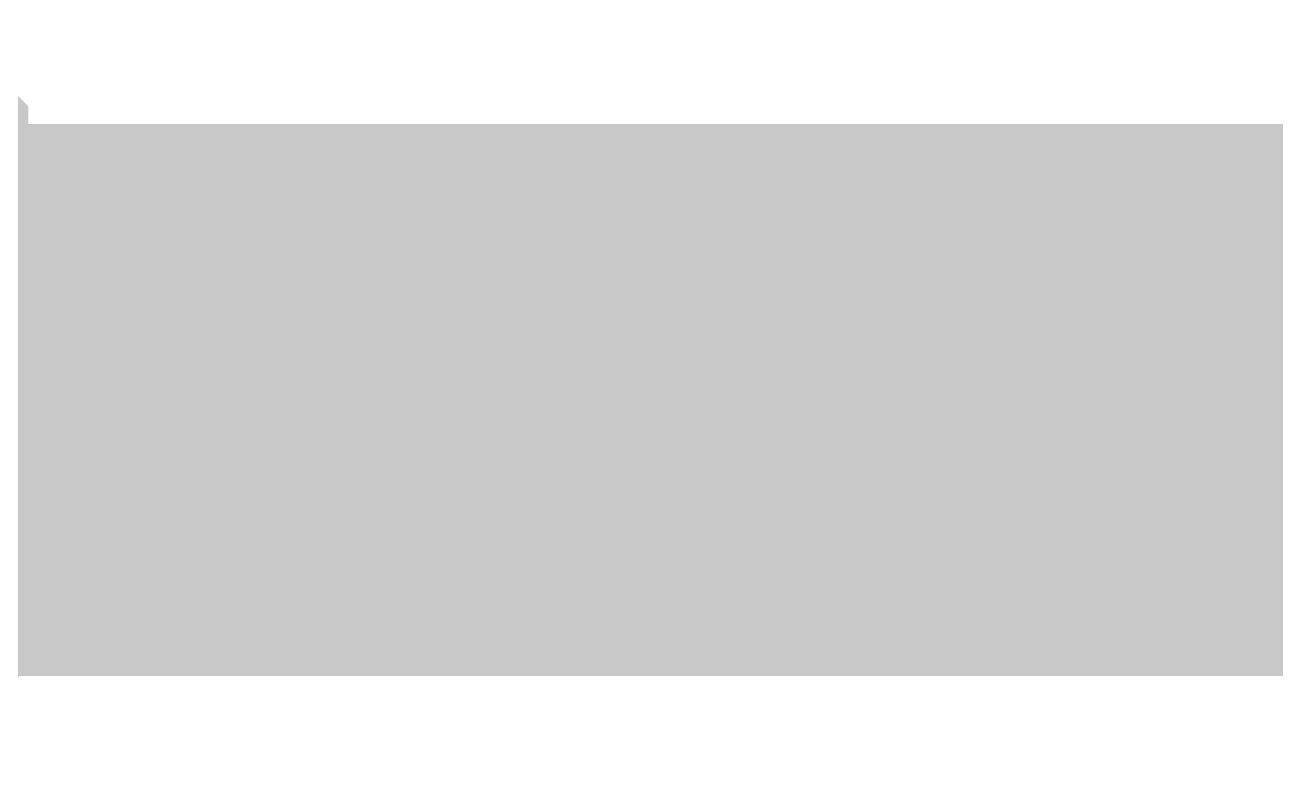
# Model space of a CAD drawing. Header units: inches. Extents: x 0 to 841, y 0 to 594.
# Drawn here: x 520.852 to 522.552, y 109.473 to 110.492 of the extents above; entities that cross this region are included whole.
import ezdxf

# ---------------------------------------------------------------- set-up
doc = ezdxf.new("R2010")
doc.units = ezdxf.units.IN
doc.layers.add('Sheet', color=255, linetype='Continuous')

msp = doc.modelspace()

# ---------------------------------------------------------------- linework, layer by layer
at = {"layer": 'Sheet'}
for points in [[(520.6843, 110.3419, 0.2997, 0.2997, 0), (520.7067, 110.3194, 0.2997, 0.2997, 0), (520.7067, 110.2745, 0.2997, 0.2997, 0), (520.7292, 110.252, 0.2997, 0.2997, 0), (520.7292, 110.2071, 0.2997, 0.2997, 0), (520.7517, 110.1847, 0.2997, 0.2997, 0), (520.7517, 110.1397, 0.2997, 0.2997, 0), (520.7741, 110.0948, 0.2997, 0.2997, 0), (520.7741, 110.0724, 0.2997, 0.2997, 0), (520.7741, 110.0275, 0.2997, 0.2997, 0), (520.7741, 109.9825, 0.2997, 0.2997, 0)], [(520.6843, 110.3419, 0.2997, 0.2997, 0), (520.7067, 110.3194, 0.2997, 0.2997, 0), (520.7067, 110.2745, 0.2997, 0.2997, 0), (520.7292, 110.252, 0.2997, 0.2997, 0), (520.7292, 110.2071, 0.2997, 0.2997, 0), (520.7517, 110.1847, 0.2997, 0.2997, 0), (520.7517, 110.1397, 0.2997, 0.2997, 0), (520.7741, 110.0948, 0.2997, 0.2997, 0), (520.7741, 110.0724, 0.2997, 0.2997, 0), (520.7741, 110.0275, 0.2997, 0.2997, 0), (520.7741, 109.9825, 0.2997, 0.2997, 0)], [(520.6843, 110.3419, 0.2997, 0.2997, 0), (520.7067, 110.3194, 0.2997, 0.2997, 0), (520.7067, 110.2745, 0.2997, 0.2997, 0), (520.7292, 110.252, 0.2997, 0.2997, 0), (520.7292, 110.2071, 0.2997, 0.2997, 0), (520.7517, 110.1847, 0.2997, 0.2997, 0), (520.7517, 110.1397, 0.2997, 0.2997, 0), (520.7741, 110.0948, 0.2997, 0.2997, 0), (520.7741, 110.0724, 0.2997, 0.2997, 0), (520.7741, 110.0275, 0.2997, 0.2997, 0), (520.7741, 109.9825, 0.2997, 0.2997, 0)], [(520.6843, 110.3419, 0.2997, 0.2997, 0), (520.7067, 110.3194, 0.2997, 0.2997, 0), (520.7067, 110.2745, 0.2997, 0.2997, 0), (520.7292, 110.252, 0.2997, 0.2997, 0), (520.7292, 110.2071, 0.2997, 0.2997, 0), (520.7517, 110.1847, 0.2997, 0.2997, 0), (520.7517, 110.1397, 0.2997, 0.2997, 0), (520.7741, 110.0948, 0.2997, 0.2997, 0), (520.7741, 110.0724, 0.2997, 0.2997, 0), (520.7741, 110.0275, 0.2997, 0.2997, 0), (520.7741, 109.9825, 0.2997, 0.2997, 0)], [(520.6843, 110.3419, 0.2997, 0.2997, 0), (520.7067, 110.3194, 0.2997, 0.2997, 0), (520.7067, 110.2745, 0.2997, 0.2997, 0), (520.7292, 110.252, 0.2997, 0.2997, 0), (520.7292, 110.2071, 0.2997, 0.2997, 0), (520.7517, 110.1847, 0.2997, 0.2997, 0), (520.7517, 110.1397, 0.2997, 0.2997, 0), (520.7741, 110.0948, 0.2997, 0.2997, 0), (520.7741, 110.0724, 0.2997, 0.2997, 0), (520.7741, 110.0275, 0.2997, 0.2997, 0), (520.7741, 109.9825, 0.2997, 0.2997, 0)], [(520.0105, 109.9825, 0.7493, 0.7493, 0), (520.0105, 109.9825, 0.7493, 0.7493, 0), (554.9998, 109.9825, 0.7493, 0.7493, 0)], [(520.7741, 109.9825, 0.2997, 0.2997, 0), (520.7741, 109.9376, 0.2997, 0.2997, 0), (520.7741, 109.9152, 0.2997, 0.2997, 0), (520.7741, 109.8702, 0.2997, 0.2997, 0), (520.7517, 109.8253, 0.2997, 0.2997, 0), (520.7517, 109.8029, 0.2997, 0.2997, 0), (520.7292, 109.7579, 0.2997, 0.2997, 0), (520.7292, 109.7355, 0.2997, 0.2997, 0), (520.7067, 109.6906, 0.2997, 0.2997, 0), (520.7067, 109.6681, 0.2997, 0.2997, 0), (520.6843, 109.6232, 0.2997, 0.2997, 0)], [(520.7741, 109.9825, 0.2997, 0.2997, 0), (520.7741, 109.9376, 0.2997, 0.2997, 0), (520.7741, 109.9152, 0.2997, 0.2997, 0), (520.7741, 109.8702, 0.2997, 0.2997, 0), (520.7517, 109.8253, 0.2997, 0.2997, 0), (520.7517, 109.8029, 0.2997, 0.2997, 0), (520.7292, 109.7579, 0.2997, 0.2997, 0), (520.7292, 109.7355, 0.2997, 0.2997, 0), (520.7067, 109.6906, 0.2997, 0.2997, 0), (520.7067, 109.6681, 0.2997, 0.2997, 0), (520.6843, 109.6232, 0.2997, 0.2997, 0)], [(520.7741, 109.9825, 0.2997, 0.2997, 0), (520.7741, 109.9376, 0.2997, 0.2997, 0), (520.7741, 109.9152, 0.2997, 0.2997, 0), (520.7741, 109.8702, 0.2997, 0.2997, 0), (520.7517, 109.8253, 0.2997, 0.2997, 0), (520.7517, 109.8029, 0.2997, 0.2997, 0), (520.7292, 109.7579, 0.2997, 0.2997, 0), (520.7292, 109.7355, 0.2997, 0.2997, 0), (520.7067, 109.6906, 0.2997, 0.2997, 0), (520.7067, 109.6681, 0.2997, 0.2997, 0), (520.6843, 109.6232, 0.2997, 0.2997, 0)], [(520.7741, 109.9825, 0.2997, 0.2997, 0), (520.7741, 109.9376, 0.2997, 0.2997, 0), (520.7741, 109.9152, 0.2997, 0.2997, 0), (520.7741, 109.8702, 0.2997, 0.2997, 0), (520.7517, 109.8253, 0.2997, 0.2997, 0), (520.7517, 109.8029, 0.2997, 0.2997, 0), (520.7292, 109.7579, 0.2997, 0.2997, 0), (520.7292, 109.7355, 0.2997, 0.2997, 0), (520.7067, 109.6906, 0.2997, 0.2997, 0), (520.7067, 109.6681, 0.2997, 0.2997, 0), (520.6843, 109.6232, 0.2997, 0.2997, 0)], [(520.7741, 109.9825, 0.2997, 0.2997, 0), (520.7741, 109.9376, 0.2997, 0.2997, 0), (520.7741, 109.9152, 0.2997, 0.2997, 0), (520.7741, 109.8702, 0.2997, 0.2997, 0), (520.7517, 109.8253, 0.2997, 0.2997, 0), (520.7517, 109.8029, 0.2997, 0.2997, 0), (520.7292, 109.7579, 0.2997, 0.2997, 0), (520.7292, 109.7355, 0.2997, 0.2997, 0), (520.7067, 109.6906, 0.2997, 0.2997, 0), (520.7067, 109.6681, 0.2997, 0.2997, 0), (520.6843, 109.6232, 0.2997, 0.2997, 0)], [(520.7741, 109.9825, 0.2997, 0.2997, 0), (520.7741, 109.9825, 0.2997, 0.2997, 0), (520.7741, 109.9825, 0.2997, 0.2997, 0), (520.7741, 109.9825, 0.2997, 0.2997, 0), (520.7741, 109.9825, 0.2997, 0.2997, 0), (520.7741, 109.9825, 0.2997, 0.2997, 0), (520.7741, 109.9825, 0.2997, 0.2997, 0), (520.7741, 109.9825, 0.2997, 0.2997, 0), (520.7741, 109.9825, 0.2997, 0.2997, 0), (520.7741, 109.9825, 0.2997, 0.2997, 0), (520.7741, 109.9825, 0.2997, 0.2997, 0), (520.7741, 109.9825, 0.2997, 0.2997, 0), (520.7741, 109.9825, 0.2997, 0.2997, 0), (520.7741, 109.9825, 0.2997, 0.2997, 0), (520.7741, 109.9825, 0.2997, 0.2997, 0), (520.7741, 109.9825, 0.2997, 0.2997, 0), (520.7741, 109.9825, 0.2997, 0.2997, 0), (520.7741, 109.9825, 0.2997, 0.2997, 0), (520.7741, 109.9825, 0.2997, 0.2997, 0), (520.7741, 109.9825, 0.2997, 0.2997, 0), (520.7741, 109.9825, 0.2997, 0.2997, 0), (520.7741, 109.9825, 0.2997, 0.2997, 0), (520.7741, 109.9825, 0.2997, 0.2997, 0), (520.7741, 109.9825, 0.2997, 0.2997, 0), (520.7741, 109.9825, 0.2997, 0.2997, 0), (520.7741, 109.9825, 0.2997, 0.2997, 0), (520.7741, 109.9825, 0.2997, 0.2997, 0), (520.7741, 109.9825, 0.2997, 0.2997, 0), (520.7741, 109.9825, 0.2997, 0.2997, 0), (520.7741, 109.9825, 0.2997, 0.2997, 0), (520.7741, 109.9825, 0.2997, 0.2997, 0), (520.7741, 109.9825, 0.2997, 0.2997, 0), (520.7741, 109.9825, 0.2997, 0.2997, 0)], [(520.7741, 109.9825, 0.2997, 0.2997, 0), (520.7741, 109.9825, 0.2997, 0.2997, 0)], [(520.7741, 109.9825, 0.2997, 0.2997, 0), (520.7741, 109.9825, 0.2997, 0.2997, 0), (520.7741, 109.9825, 0.2997, 0.2997, 0), (520.7741, 109.9825, 0.2997, 0.2997, 0), (520.7741, 109.9825, 0.2997, 0.2997, 0), (520.7741, 109.9825, 0.2997, 0.2997, 0), (520.7741, 109.9825, 0.2997, 0.2997, 0), (520.7741, 109.9825, 0.2997, 0.2997, 0), (520.7741, 109.9825, 0.2997, 0.2997, 0), (520.7741, 109.9825, 0.2997, 0.2997, 0), (520.7741, 109.9825, 0.2997, 0.2997, 0), (520.7741, 109.9825, 0.2997, 0.2997, 0), (520.7741, 109.9825, 0.2997, 0.2997, 0), (520.7741, 109.9825, 0.2997, 0.2997, 0), (520.7741, 109.9825, 0.2997, 0.2997, 0), (520.7741, 109.9825, 0.2997, 0.2997, 0), (520.7741, 109.9825, 0.2997, 0.2997, 0), (520.7741, 109.9825, 0.2997, 0.2997, 0), (520.7741, 109.9825, 0.2997, 0.2997, 0), (520.7741, 109.9825, 0.2997, 0.2997, 0), (520.7741, 109.9825, 0.2997, 0.2997, 0), (520.7741, 109.9825, 0.2997, 0.2997, 0), (520.7741, 109.9825, 0.2997, 0.2997, 0), (520.7741, 109.9825, 0.2997, 0.2997, 0), (520.7741, 109.9825, 0.2997, 0.2997, 0), (520.7741, 109.9825, 0.2997, 0.2997, 0), (520.7741, 109.9825, 0.2997, 0.2997, 0), (520.7741, 109.9825, 0.2997, 0.2997, 0), (520.7741, 109.9825, 0.2997, 0.2997, 0), (520.7741, 109.9825, 0.2997, 0.2997, 0), (520.7741, 109.9825, 0.2997, 0.2997, 0), (520.7741, 109.9825, 0.2997, 0.2997, 0), (520.7741, 109.9825, 0.2997, 0.2997, 0)], [(520.7741, 109.9825, 0.2997, 0.2997, 0), (520.7741, 109.9825, 0.2997, 0.2997, 0)], [(520.7741, 109.9825, 0.2997, 0.2997, 0), (520.7741, 109.9825, 0.2997, 0.2997, 0), (520.7741, 109.9825, 0.2997, 0.2997, 0), (520.7741, 109.9825, 0.2997, 0.2997, 0), (520.7741, 109.9825, 0.2997, 0.2997, 0), (520.7741, 109.9825, 0.2997, 0.2997, 0), (520.7741, 109.9825, 0.2997, 0.2997, 0), (520.7741, 109.9825, 0.2997, 0.2997, 0), (520.7741, 109.9825, 0.2997, 0.2997, 0), (520.7741, 109.9825, 0.2997, 0.2997, 0), (520.7741, 109.9825, 0.2997, 0.2997, 0), (520.7741, 109.9825, 0.2997, 0.2997, 0), (520.7741, 109.9825, 0.2997, 0.2997, 0), (520.7741, 109.9825, 0.2997, 0.2997, 0), (520.7741, 109.9825, 0.2997, 0.2997, 0), (520.7741, 109.9825, 0.2997, 0.2997, 0), (520.7741, 109.9825, 0.2997, 0.2997, 0), (520.7741, 109.9825, 0.2997, 0.2997, 0), (520.7741, 109.9825, 0.2997, 0.2997, 0), (520.7741, 109.9825, 0.2997, 0.2997, 0), (520.7741, 109.9825, 0.2997, 0.2997, 0), (520.7741, 109.9825, 0.2997, 0.2997, 0), (520.7741, 109.9825, 0.2997, 0.2997, 0), (520.7741, 109.9825, 0.2997, 0.2997, 0), (520.7741, 109.9825, 0.2997, 0.2997, 0), (520.7741, 109.9825, 0.2997, 0.2997, 0), (520.7741, 109.9825, 0.2997, 0.2997, 0), (520.7741, 109.9825, 0.2997, 0.2997, 0), (520.7741, 109.9825, 0.2997, 0.2997, 0), (520.7741, 109.9825, 0.2997, 0.2997, 0), (520.7741, 109.9825, 0.2997, 0.2997, 0), (520.7741, 109.9825, 0.2997, 0.2997, 0), (520.7741, 109.9825, 0.2997, 0.2997, 0)], [(520.7741, 109.9825, 0.2997, 0.2997, 0), (520.7741, 109.9825, 0.2997, 0.2997, 0)], [(520.7741, 109.9825, 0.2997, 0.2997, 0), (520.7741, 109.9825, 0.2997, 0.2997, 0), (520.7741, 109.9825, 0.2997, 0.2997, 0), (520.7741, 109.9825, 0.2997, 0.2997, 0), (520.7741, 109.9825, 0.2997, 0.2997, 0), (520.7741, 109.9825, 0.2997, 0.2997, 0), (520.7741, 109.9825, 0.2997, 0.2997, 0), (520.7741, 109.9825, 0.2997, 0.2997, 0), (520.7741, 109.9825, 0.2997, 0.2997, 0), (520.7741, 109.9825, 0.2997, 0.2997, 0), (520.7741, 109.9825, 0.2997, 0.2997, 0), (520.7741, 109.9825, 0.2997, 0.2997, 0), (520.7741, 109.9825, 0.2997, 0.2997, 0), (520.7741, 109.9825, 0.2997, 0.2997, 0), (520.7741, 109.9825, 0.2997, 0.2997, 0), (520.7741, 109.9825, 0.2997, 0.2997, 0), (520.7741, 109.9825, 0.2997, 0.2997, 0), (520.7741, 109.9825, 0.2997, 0.2997, 0), (520.7741, 109.9825, 0.2997, 0.2997, 0), (520.7741, 109.9825, 0.2997, 0.2997, 0), (520.7741, 109.9825, 0.2997, 0.2997, 0), (520.7741, 109.9825, 0.2997, 0.2997, 0), (520.7741, 109.9825, 0.2997, 0.2997, 0), (520.7741, 109.9825, 0.2997, 0.2997, 0), (520.7741, 109.9825, 0.2997, 0.2997, 0), (520.7741, 109.9825, 0.2997, 0.2997, 0), (520.7741, 109.9825, 0.2997, 0.2997, 0), (520.7741, 109.9825, 0.2997, 0.2997, 0), (520.7741, 109.9825, 0.2997, 0.2997, 0), (520.7741, 109.9825, 0.2997, 0.2997, 0), (520.7741, 109.9825, 0.2997, 0.2997, 0), (520.7741, 109.9825, 0.2997, 0.2997, 0), (520.7741, 109.9825, 0.2997, 0.2997, 0)], [(520.7741, 109.9825, 0.2997, 0.2997, 0), (520.7741, 109.9825, 0.2997, 0.2997, 0)], [(520.7741, 109.9825, 0.2997, 0.2997, 0), (520.7741, 109.9825, 0.2997, 0.2997, 0), (520.7741, 109.9825, 0.2997, 0.2997, 0), (520.7741, 109.9825, 0.2997, 0.2997, 0), (520.7741, 109.9825, 0.2997, 0.2997, 0), (520.7741, 109.9825, 0.2997, 0.2997, 0), (520.7741, 109.9825, 0.2997, 0.2997, 0), (520.7741, 109.9825, 0.2997, 0.2997, 0), (520.7741, 109.9825, 0.2997, 0.2997, 0), (520.7741, 109.9825, 0.2997, 0.2997, 0), (520.7741, 109.9825, 0.2997, 0.2997, 0), (520.7741, 109.9825, 0.2997, 0.2997, 0), (520.7741, 109.9825, 0.2997, 0.2997, 0), (520.7741, 109.9825, 0.2997, 0.2997, 0), (520.7741, 109.9825, 0.2997, 0.2997, 0), (520.7741, 109.9825, 0.2997, 0.2997, 0), (520.7741, 109.9825, 0.2997, 0.2997, 0), (520.7741, 109.9825, 0.2997, 0.2997, 0), (520.7741, 109.9825, 0.2997, 0.2997, 0), (520.7741, 109.9825, 0.2997, 0.2997, 0), (520.7741, 109.9825, 0.2997, 0.2997, 0), (520.7741, 109.9825, 0.2997, 0.2997, 0), (520.7741, 109.9825, 0.2997, 0.2997, 0), (520.7741, 109.9825, 0.2997, 0.2997, 0), (520.7741, 109.9825, 0.2997, 0.2997, 0), (520.7741, 109.9825, 0.2997, 0.2997, 0), (520.7741, 109.9825, 0.2997, 0.2997, 0), (520.7741, 109.9825, 0.2997, 0.2997, 0), (520.7741, 109.9825, 0.2997, 0.2997, 0), (520.7741, 109.9825, 0.2997, 0.2997, 0), (520.7741, 109.9825, 0.2997, 0.2997, 0), (520.7741, 109.9825, 0.2997, 0.2997, 0), (520.7741, 109.9825, 0.2997, 0.2997, 0)], [(520.7741, 109.9825, 0.2997, 0.2997, 0), (520.7741, 109.9825, 0.2997, 0.2997, 0)]]:
    msp.add_lwpolyline(points, format="xyseb", dxfattribs=at)

doc.saveas('drawing.dxf')
